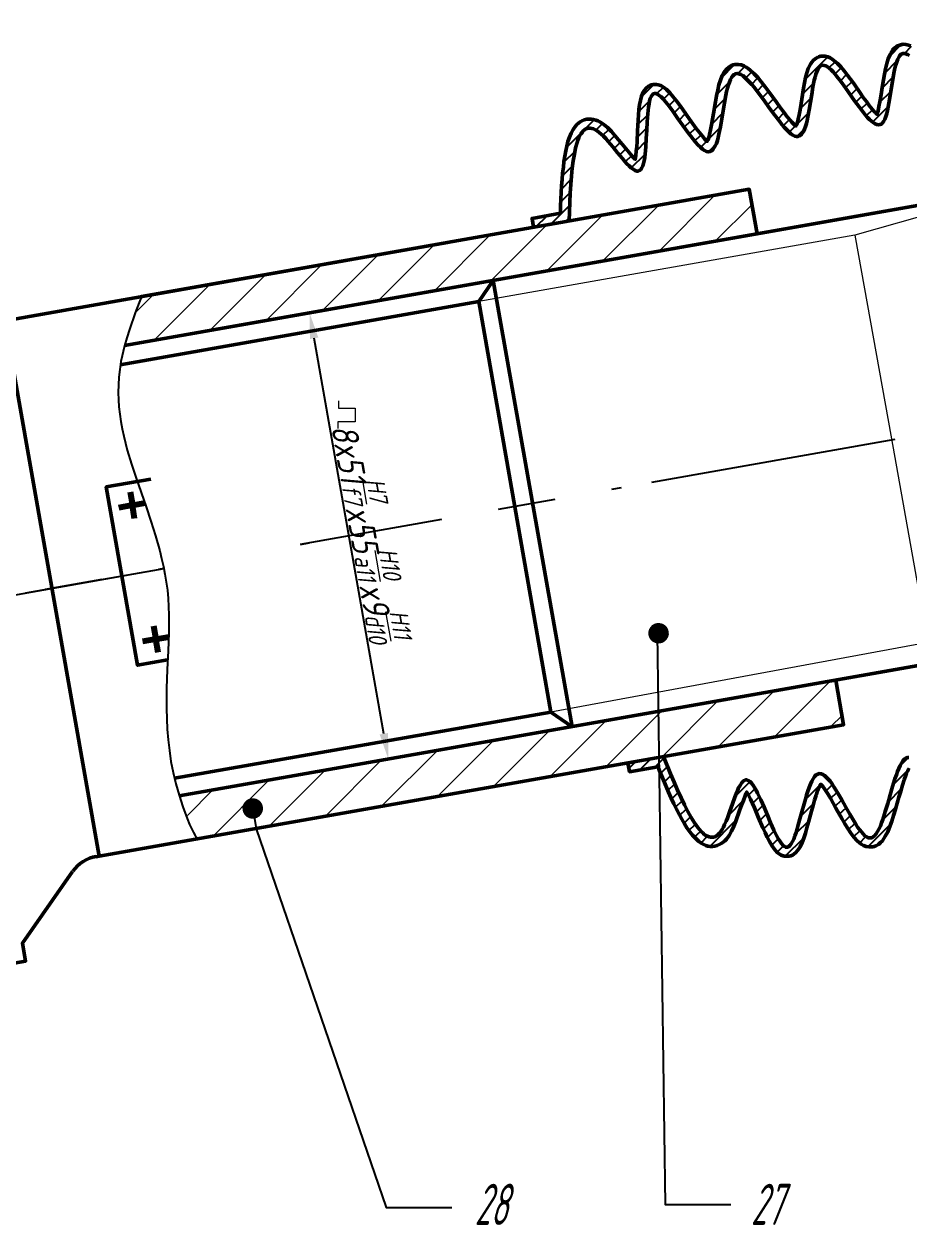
# Model space of a CAD drawing. Header units: millimetres. Extents: x 170 to 1359, y 181 to 1022.
# Drawn here: x 491.3 to 577.2, y 518 to 634.6 of the extents above; entities that cross this region are included whole.
import ezdxf

# ---------------------------------------------------------------- set-up
doc = ezdxf.new("R2010")
doc.units = ezdxf.units.MM
doc.linetypes.add('ACAD_ISO08W100', pattern=[36, 24, -3, 6, -3])
doc.layers.get('Defpoints').update_dxf_attribs({"lineweight": 35})
for name, color, linetype, lineweight in [('中心线', 1, 'ACAD_ISO08W100', 35), ('剖面线', 6, 'Continuous', 35), ('尺寸', 4, 'Continuous', 25), ('粗实线', 7, 'Continuous', 50), ('细实线', 7, 'Continuous', 20)]:
    doc.layers.add(name, color=color, linetype=linetype, lineweight=lineweight)
doc.layers.add('尺寸标注', color=4, linetype='Continuous')
doc.styles.get("Standard").update_dxf_attribs({"font": 'arial.ttf'})
doc.styles.add('工程字', font='gbenor.shx', dxfattribs={"width": 0.65, "oblique": 15, "height": 5, "bigfont": 'gbcbig.shx'})
doc.styles.add('工程字-35', font='gbeitc.shx', dxfattribs={"height": 3.5, "bigfont": 'gbcbig.shx'})
doc.dimstyles.new('ISO-25', dxfattribs={"dimtxt": 2.5, "dimasz": 2.5, "dimexe": 1.25, "dimexo": 0.625, "dimtad": 1, "dimtxsty": 'Standard', "dimcen": 2.5, "dimadec": 0, "dimazin": 0, "dimtfac": 1, "dimtmove": 0, "dimatfit": 3, "dimfxl": 1, "dimarcsym": 0})
pattern_1 = [(45, (-2222.4385, -128.8145), (-2.245064, 2.245064), [])]

# ---------------------------------------------------------------- blocks, each defined once
blk = doc.blocks.new('*D16')
at = {"layer": 'Defpoints', "color": 0, "transparency": 16777216}
for p in [(656.74, 671.16), (667.49, 610.68), (455.85, 573.07)]:
    blk.add_point(p, dxfattribs=at)
at = {"layer": '尺寸', "color": 0, "lineweight": -2, "transparency": 16777216}
for p, q in [((667.38, 611.29), (656.52, 672.39)), ((447.56, 633.99), (654.28, 670.72)), ((455.74, 573.69), (444.88, 634.78))]:
    blk.add_line(p, q, dxfattribs=at)
at = {"layer": '尺寸', "color": 0, "transparency": 16777216}
for points in [[(654.21, 671.13), (654.35, 670.31), (656.74, 671.16)], [(447.49, 634.4), (447.64, 633.58), (445.1, 633.55)]]:
    blk.add_solid(points, dxfattribs=at)
at = {"layer": '尺寸', "color": 0, "lineweight": 20, "transparency": 16777216, "insert": (550.59, 654.2), "char_height": 2.5, "attachment_point": 5, "rotation": 10.0763}
blk.add_mtext('{\\Fgbeitc,gbcbig|c134;455}', dxfattribs=at)
blk = doc.blocks.new('*D19')
at = {"layer": 'Defpoints', "color": 0, "transparency": 16777216}
for p in [(536.86, 609.71), (519.01, 606.55), (544.51, 566.38)]:
    blk.add_point(p, dxfattribs=at)
at = {"layer": '尺寸标注', "color": 0, "lineweight": -2, "transparency": 16777216}
for p, q in [((536.24, 609.6), (517.78, 606.34)), ((526.23, 565.69), (519.45, 604.09)), ((543.89, 566.28), (525.43, 563.02))]:
    blk.add_line(p, q, dxfattribs=at)
at = {"layer": '尺寸标注', "color": 0, "transparency": 16777216}
for points in [[(519.86, 604.16), (519.04, 604.02), (519.01, 606.55)], [(526.64, 565.77), (525.82, 565.62), (526.66, 563.23)]]:
    blk.add_solid(points, dxfattribs=at)
at = {"layer": '尺寸标注', "color": 0, "lineweight": 20, "transparency": 16777216, "insert": (525.03, 585.28), "char_height": 2.5, "width": 20.2604, "attachment_point": 5, "rotation": 280.0154}
blk.add_mtext('{\\Fgbeitc,gbcbig|c134;8x51\\H0.7x;\\SH7/f7;\\H1.42857x;x55\\H0.7x;\\SH10/a11;\\H1.42857x;x9\\H0.7x;\\SH11/d10;}', dxfattribs=at)
blk = doc.blocks.new('*D21')
at = {"layer": 'Defpoints', "color": 0, "transparency": 16777216}
for p in [(715.39, 692.66), (715.39, 651), (412.74, 597.27)]:
    blk.add_point(p, dxfattribs=at)
at = {"layer": '尺寸标注', "color": 0, "lineweight": -2, "transparency": 16777216}
for p, q in [((412.74, 597.89), (412.74, 693.91)), ((715.39, 651.63), (715.39, 693.91)), ((415.24, 692.66), (712.89, 692.66))]:
    blk.add_line(p, q, dxfattribs=at)
at = {"layer": '尺寸标注', "color": 0, "transparency": 16777216}
for points in [[(415.24, 693.07), (415.24, 692.24), (412.74, 692.66)], [(712.89, 693.07), (712.89, 692.24), (715.39, 692.66)]]:
    blk.add_solid(points, dxfattribs=at)
at = {"layer": '尺寸标注', "color": 0, "lineweight": 20, "transparency": 16777216, "insert": (564.06, 695.03), "char_height": 3.5, "attachment_point": 5, "style": '工程字-35'}
blk.add_mtext('380', dxfattribs=at)

msp = doc.modelspace()

# ---------------------------------------------------------------- hatches: boundary and pattern name
at = {"layer": '剖面线', "lineweight": 20}
h = msp.add_hatch(dxfattribs=at)
h.set_pattern_fill('ANSI31', color=256)
h.set_pattern_definition(pattern_1)
h.paths.add_polyline_path([(561.729, 618.564), (502.678, 608.145), (501.045, 603.402), (512.22, 605.372), (562.493, 614.237)])
h = msp.add_hatch(dxfattribs=at)
h.set_pattern_fill('ANSI31', color=256)
h.set_pattern_definition(pattern_1)
h.paths.add_polyline_path([(570.886, 566.601), (570.125, 570.901), (544.509, 566.384), (544.511, 566.376), (544.501, 566.383), (518.125, 561.732), (506.347, 559.656), (508.106, 555.49)])

# ---------------------------------------------------------------- linework, layer by layer
at = {"layer": '中心线', "lineweight": 25}
for points in [[(575.858, 594.251), (548.344, 589.4)], [(542.841, 588.422), (537.338, 587.464)], [(531.835, 586.486), (518.106, 584.065)], [(518.932, 584.191), (518.109, 584.046)], [(501.186, 581.066), (473.671, 576.214)], [(504.859, 581.71), (491.417, 579.34)], [(504.855, 581.729), (504.32, 581.635)], [(498.817, 580.657), (493.314, 579.698)]]:
    msp.add_lwpolyline(points, dxfattribs=at)
at = {"layer": '剖面线', "lineweight": 25}
for points in [[(575.302, 631.43), (576.472, 632.599)], [(576.798, 631.756), (577.488, 632.446)], [(567.153, 629.225), (569.339, 631.411)], [(569.454, 630.337), (570.087, 630.97)], [(574.881, 629.838), (576.089, 631.046)], [(559.004, 629.359), (560.289, 630.663)], [(560.615, 629.8), (561.305, 630.49)], [(561.363, 629.359), (561.996, 629.992)], [(570.049, 629.742), (570.681, 630.375)], [(570.586, 629.091), (571.199, 629.723)], [(551.239, 627.537), (552.447, 628.745)], [(558.563, 627.748), (559.791, 628.976)], [(561.938, 628.745), (562.571, 629.378)], [(562.475, 628.094), (563.108, 628.726)], [(566.904, 627.787), (567.978, 628.86)], [(571.084, 628.4), (571.717, 629.033)], [(574.651, 628.419), (575.705, 629.474)], [(552.735, 627.844), (553.386, 628.477)], [(553.386, 627.307), (554, 627.921)], [(558.314, 626.31), (559.388, 627.384)], [(562.973, 627.422), (563.606, 628.055)], [(563.472, 626.732), (564.105, 627.365)], [(566.674, 626.368), (567.729, 627.442)], [(571.563, 627.71), (572.196, 628.343)], [(572.062, 627.02), (572.695, 627.633)], [(574.401, 627.001), (575.475, 628.055)], [(550.99, 626.099), (552.044, 627.154)], [(553.923, 626.655), (554.537, 627.288)], [(554.422, 625.965), (555.055, 626.598)], [(563.971, 626.042), (564.603, 626.675)], [(572.561, 626.33), (573.193, 626.962)], [(573.078, 625.678), (573.711, 626.291)], [(573.692, 625.083), (575.245, 626.636)], [(543.972, 622.629), (546.656, 625.313)], [(550.913, 624.834), (551.853, 625.773)], [(554.92, 625.275), (555.534, 625.908)], [(555.4, 624.585), (556.032, 625.217)], [(558.084, 624.891), (559.158, 625.965)], [(564.488, 625.371), (565.121, 626.004)], [(565.006, 624.719), (565.639, 625.332)], [(566.31, 624.815), (567.499, 626.023)], [(546.829, 624.297), (547.462, 624.949)], [(547.481, 623.779), (548.114, 624.393)], [(550.836, 623.588), (551.776, 624.508)], [(555.898, 623.894), (556.531, 624.527)], [(557.681, 623.319), (558.909, 624.546)], [(565.6, 624.105), (566.214, 624.719)], [(566.348, 623.683), (567.096, 624.431)], [(548.056, 623.166), (548.67, 623.779)], [(548.593, 622.514), (549.226, 623.147)], [(550.76, 622.303), (551.718, 623.262)], [(556.416, 623.223), (557.049, 623.856)], [(556.991, 622.61), (557.605, 623.242)], [(557.758, 622.188), (558.487, 622.917)], [(543.723, 621.191), (544.796, 622.265)], [(549.13, 621.862), (549.743, 622.495)], [(549.667, 621.229), (550.299, 621.843)], [(550.261, 620.635), (551.603, 621.977)], [(543.569, 619.868), (544.566, 620.846)], [(543.473, 618.583), (544.432, 619.542)], [(543.416, 617.337), (544.336, 618.257)], [(542.419, 615.151), (544.279, 617.011)], [(540.981, 614.902), (542.074, 615.995)], [(543.857, 615.419), (544.221, 615.784)], [(546.503, 615.88), (546.503, 615.88)], [(549.861, 616.472), (549.858, 616.474)], [(543.149, 615.283), (543.148, 615.285)], [(526.356, 612.327), (526.351, 612.332)], [(553.655, 612.678), (553.654, 612.679)], [(519.641, 611.143), (519.64, 611.144)], [(522.999, 611.735), (522.996, 611.738)], [(523.711, 611.854), (523.706, 611.859)], [(546.944, 611.489), (546.938, 611.494)], [(550.299, 612.083), (550.296, 612.086)], [(516.267, 610.548), (516.265, 610.549)], [(540.233, 610.3), (540.223, 610.31)], [(543.589, 610.894), (543.581, 610.902)], [(533.503, 609.111), (533.491, 609.123)], [(536.858, 609.706), (536.849, 609.715)], [(526.792, 607.942), (526.792, 607.942)], [(530.147, 608.517), (530.133, 608.531)], [(492.762, 606.403), (492.758, 606.408)], [(496.12, 606.995), (496.114, 607.002)], [(520.081, 606.753), (520.076, 606.757)], [(523.437, 607.347), (523.434, 607.35)], [(513.351, 605.564), (513.344, 605.571)], [(516.706, 606.158), (516.702, 606.163)], [(506.64, 604.375), (506.629, 604.386)], [(509.996, 604.97), (509.987, 604.978)], [(503.285, 603.781), (503.271, 603.794)], [(568.134, 570.55), (568.131, 570.552)], [(561.402, 569.363), (561.401, 569.363)], [(541.255, 565.81), (541.249, 565.816)], [(534.541, 564.624), (534.538, 564.627)], [(537.9, 565.216), (537.894, 565.222)], [(531.183, 564.033), (531.183, 564.033)], [(551.086, 562.173), (552.159, 563.266)], [(552.524, 562.422), (553.444, 563.343)], [(555.131, 563.784), (555.131, 563.784)], [(576.376, 562.576), (577.181, 563.381)], [(548.42, 562.595), (548.415, 562.6)], [(550.031, 562.326), (550.721, 563.017)], [(551.776, 563.189), (551.773, 563.192)], [(553.099, 561.828), (553.789, 562.499)], [(575.686, 560.716), (577.162, 562.173)], [(545.065, 562.001), (545.058, 562.008)], [(553.463, 561.003), (554.134, 561.675)], [(560.347, 559.585), (561.804, 561.042)], [(567.844, 561.157), (568.496, 561.809)], [(553.808, 560.179), (554.479, 560.831)], [(554.173, 559.354), (554.844, 560.026)], [(561.65, 559.719), (562.302, 560.371)], [(567.173, 559.297), (568.63, 560.754)], [(569.167, 560.121), (569.799, 560.754)], [(569.627, 559.393), (570.26, 560.026)], [(575.207, 559.048), (576.491, 560.332)], [(554.556, 558.549), (555.227, 559.201)], [(559.695, 557.744), (561.133, 559.201)], [(562.034, 558.913), (562.705, 559.585)], [(562.398, 558.089), (563.069, 558.76)], [(566.712, 557.667), (567.978, 558.913)], [(570.049, 558.626), (570.701, 559.278)], [(574.689, 557.341), (576.012, 558.664)], [(521.538, 557.859), (521.538, 557.86)], [(554.959, 557.763), (555.611, 558.415)], [(555.4, 557.015), (556.032, 557.648)], [(562.743, 557.265), (563.434, 557.936)], [(570.471, 557.878), (571.122, 558.511)], [(570.912, 557.111), (571.544, 557.763)], [(514.827, 556.67), (514.822, 556.675)], [(518.183, 557.265), (518.18, 557.268)], [(555.86, 556.287), (556.493, 556.919)], [(556.378, 555.635), (557.01, 556.248)], [(557.892, 554.753), (560.481, 557.36)], [(563.108, 556.421), (563.779, 557.092)], [(563.491, 555.616), (564.143, 556.267)], [(566.233, 555.999), (567.537, 557.284)], [(571.353, 556.383), (572.004, 557.015)], [(571.851, 555.692), (572.484, 556.306)], [(573.251, 554.714), (575.475, 556.939)], [(557.03, 555.079), (557.662, 555.731)], [(563.894, 554.849), (564.546, 555.501)], [(565.217, 553.794), (567.019, 555.596)], [(572.445, 555.079), (573.059, 555.711)], [(564.431, 554.197), (565.044, 554.81)]]:
    msp.add_lwpolyline(points, dxfattribs=at)
at = {"layer": '尺寸', "lineweight": 25}
for points in [[(552.78, 575.378), (552.78, 575.378), (553.545, 519.972), (559.943, 519.972)], [(513.654, 557.452), (513.811, 556.459), (526.447, 519.703), (532.844, 519.703)]]:
    msp.add_lwpolyline(points, dxfattribs=at)
at = {"layer": '尺寸', "lineweight": 0, "transparency": 33554559}
for points in [[(552.1, 576.034), (552.275, 576.226), (552.92, 575.442)], [(552.275, 576.226), (552.92, 575.442), (552.501, 576.365)], [(552.92, 575.442), (552.501, 576.365), (552.745, 576.435)], [(552.745, 576.435), (553.007, 576.435), (552.92, 575.442)], [(553.007, 576.435), (552.92, 575.442), (553.268, 576.383)], [(552.92, 575.442), (553.268, 576.383), (553.495, 576.261)], [(553.495, 576.261), (553.687, 576.086), (552.92, 575.442)], [(553.687, 576.086), (552.92, 575.442), (553.826, 575.86)], [(551.909, 575.546), (552.92, 575.442), (551.978, 575.808)], [(551.926, 575.285), (551.909, 575.546), (552.92, 575.442)], [(552.92, 575.442), (551.996, 575.041), (551.926, 575.285)], [(552.92, 575.442), (551.978, 575.808), (552.1, 576.034)], [(552.135, 574.814), (552.92, 575.442), (551.996, 575.041)], [(552.327, 574.64), (552.135, 574.814), (552.92, 575.442)], [(552.92, 575.442), (552.554, 574.518), (552.327, 574.64)], [(552.815, 574.448), (552.92, 575.442), (552.554, 574.518)], [(553.076, 574.465), (552.815, 574.448), (552.92, 575.442)], [(552.92, 575.442), (553.826, 575.86), (553.896, 575.598)], [(553.896, 575.598), (553.913, 575.337), (552.92, 575.442)], [(553.913, 575.337), (552.92, 575.442), (553.843, 575.093)], [(552.92, 575.442), (553.843, 575.093), (553.721, 574.866)], [(553.721, 574.866), (553.547, 574.675), (552.92, 575.442)], [(553.547, 574.675), (552.92, 575.442), (553.32, 574.535)], [(552.92, 575.442), (553.32, 574.535), (553.076, 574.465)], [(512.487, 558.533), (513.498, 558.428), (512.556, 558.795)], [(513.498, 558.428), (512.556, 558.795), (512.678, 559.021)], [(512.678, 559.021), (512.853, 559.213), (513.498, 558.428)], [(512.853, 559.213), (513.498, 558.428), (513.079, 559.352)], [(513.498, 558.428), (513.079, 559.352), (513.323, 559.422)], [(513.323, 559.422), (513.585, 559.422), (513.498, 558.428)], [(513.585, 559.422), (513.498, 558.428), (513.846, 559.37)], [(513.498, 558.428), (513.846, 559.37), (514.073, 559.248)], [(514.073, 559.248), (514.265, 559.073), (513.498, 558.428)], [(514.265, 559.073), (513.498, 558.428), (514.404, 558.847)], [(513.498, 558.428), (514.404, 558.847), (514.474, 558.585)], [(514.474, 558.585), (514.491, 558.324), (513.498, 558.428)], [(512.504, 558.272), (512.487, 558.533), (513.498, 558.428)], [(513.498, 558.428), (512.574, 558.028), (512.504, 558.272)], [(512.713, 557.801), (513.498, 558.428), (512.574, 558.028)], [(512.905, 557.627), (512.713, 557.801), (513.498, 558.428)], [(513.498, 558.428), (513.131, 557.505), (512.905, 557.627)], [(513.393, 557.435), (513.498, 558.428), (513.131, 557.505)], [(513.654, 557.452), (513.393, 557.435), (513.498, 558.428)], [(514.491, 558.324), (513.498, 558.428), (514.421, 558.08)], [(513.498, 558.428), (514.421, 558.08), (514.299, 557.853)], [(514.299, 557.853), (514.125, 557.662), (513.498, 558.428)], [(514.125, 557.662), (513.498, 558.428), (513.898, 557.522)], [(513.498, 558.428), (513.898, 557.522), (513.654, 557.452)]]:
    msp.add_solid(points, dxfattribs=at)
at = {"layer": '尺寸标注', "lineweight": 20}
for p, q in [((521.817, 598.023), (521.817, 597.311)), ((521.817, 597.311), (523.443, 597.311)), ((523.443, 597.311), (523.443, 595.983)), ((523.443, 595.983), (521.763, 595.983)), ((521.763, 595.983), (521.763, 595.345))]:
    msp.add_line(p, q, dxfattribs=at)
at = {"layer": '粗实线', "lineweight": 50}
for p, q in [((536.858, 609.706), (544.511, 566.376)), ((542.459, 567.794), (505.884, 561.381))]:
    msp.add_line(p, q, dxfattribs=at)
for points in [[(577.412, 632.484), (577.181, 632.561), (576.932, 632.619), (576.625, 632.638), (576.338, 632.561), (576.05, 632.446), (575.82, 632.254), (575.648, 632.063), (575.494, 631.852), (575.398, 631.66), (575.207, 631.219), (575.072, 630.759), (574.957, 630.26), (574.861, 629.723), (574.67, 628.63), (574.497, 627.557), (574.42, 627.039), (574.325, 626.579), (574.229, 626.176), (574.171, 626.004), (574.133, 625.85), (574.018, 625.965), (573.903, 626.08), (573.653, 626.349), (573.385, 626.694), (573.097, 627.077), (572.791, 627.48), (572.484, 627.921), (571.87, 628.822), (571.238, 629.685), (570.931, 630.068), (570.605, 630.452), (570.298, 630.778), (569.953, 631.066), (569.78, 631.2), (569.569, 631.315), (569.358, 631.411), (569.09, 631.468), (568.802, 631.487), (568.649, 631.468), (568.496, 631.411), (568.342, 631.353), (568.208, 631.276), (567.978, 631.104), (567.805, 630.912), (567.671, 630.72), (567.46, 630.299), (567.326, 629.877), (567.192, 629.397), (567.096, 628.899), (567, 628.381), (566.827, 627.307), (566.655, 626.272), (566.559, 625.793), (566.463, 625.352), (566.367, 624.987), (566.31, 624.815), (566.252, 624.7), (566.137, 624.796), (566.022, 624.911), (565.869, 625.064), (565.735, 625.237), (565.409, 625.601), (565.083, 626.042), (564.738, 626.502), (564.373, 627.001), (563.645, 627.998), (563.28, 628.496), (562.916, 628.956), (562.552, 629.397), (562.187, 629.781), (561.823, 630.126), (561.631, 630.279), (561.42, 630.414), (561.19, 630.529), (560.941, 630.625), (560.634, 630.682), (560.481, 630.682), (560.308, 630.663), (560.155, 630.625), (560.002, 630.567), (559.733, 630.414), (559.522, 630.222), (559.35, 630.03), (559.215, 629.819), (559.1, 629.608), (558.928, 629.167), (558.774, 628.688), (558.659, 628.17), (558.544, 627.633), (558.448, 627.058), (558.257, 625.927), (558.161, 625.352), (558.065, 624.815), (557.969, 624.316), (557.873, 623.875), (557.816, 623.683), (557.758, 623.492), (557.701, 623.338), (557.643, 623.204), (557.547, 623.3), (557.413, 623.434), (557.164, 623.722), (556.876, 624.067), (556.569, 624.47), (556.243, 624.911), (555.917, 625.371), (555.266, 626.291), (554.94, 626.751), (554.633, 627.173), (554.307, 627.576), (554, 627.921), (553.693, 628.247), (553.521, 628.381), (553.329, 628.515), (553.118, 628.63), (552.869, 628.707), (552.715, 628.745), (552.562, 628.745), (552.389, 628.745), (552.217, 628.707), (552.063, 628.65), (551.929, 628.573), (551.699, 628.381), (551.546, 628.189), (551.412, 627.998), (551.258, 627.595), (551.143, 627.192), (551.066, 626.751), (551.009, 626.291), (550.971, 625.793), (550.932, 625.275), (550.875, 624.22), (550.817, 623.185), (550.798, 622.686), (550.74, 622.245), (550.702, 621.824), (550.645, 621.478), (550.51, 621.613), (550.357, 621.766), (550.05, 622.13), (549.724, 622.514), (549.379, 622.936), (548.67, 623.779), (548.325, 624.182), (547.96, 624.546), (547.596, 624.853), (547.212, 625.102), (547.021, 625.198), (546.81, 625.275), (546.599, 625.332), (546.369, 625.371), (546.158, 625.371), (545.928, 625.352), (545.698, 625.294), (545.487, 625.217), (545.295, 625.102), (545.122, 624.968), (544.969, 624.834), (544.835, 624.681), (544.605, 624.355), (544.413, 623.99), (544.26, 623.607), (544.106, 623.185), (543.991, 622.744), (543.895, 622.284), (543.799, 621.766), (543.723, 621.248), (543.665, 620.692), (543.589, 620.117), (543.55, 619.523), (543.493, 618.89), (543.416, 617.605), (543.397, 616.934), (543.378, 616.608), (543.378, 616.417), (543.378, 616.225), (540.617, 615.726), (540.77, 614.863), (543.378, 615.324)], [(577.277, 631.545), (577.105, 631.66), (576.932, 631.717), (576.76, 631.756), (576.625, 631.737), (576.491, 631.679), (576.357, 631.545), (576.242, 631.391), (576.146, 631.181), (576.05, 630.931), (575.954, 630.644), (575.878, 630.318), (575.801, 629.992), (575.667, 629.244), (575.417, 627.672), (575.283, 626.905), (575.226, 626.56), (575.149, 626.214), (575.072, 625.908), (574.976, 625.62), (574.881, 625.371), (574.785, 625.179), (574.67, 625.006), (574.555, 624.891), (574.42, 624.834), (574.267, 624.815), (574.114, 624.853), (573.941, 624.911), (573.768, 625.026), (573.596, 625.16), (573.404, 625.332), (573.212, 625.543), (573.002, 625.754), (572.81, 626.004), (572.388, 626.56), (571.947, 627.154), (571.084, 628.4), (570.662, 628.976), (570.24, 629.512), (570.049, 629.762), (569.857, 629.973), (569.665, 630.164), (569.493, 630.318), (569.32, 630.452), (569.148, 630.529), (568.994, 630.586), (568.841, 630.605), (568.707, 630.567), (568.591, 630.49), (568.476, 630.356), (568.381, 630.183), (568.285, 629.973), (568.189, 629.723), (568.112, 629.455), (568.035, 629.148), (567.901, 628.496), (567.786, 627.768), (567.556, 626.272), (567.422, 625.582), (567.345, 625.237), (567.268, 624.93), (567.173, 624.642), (567.096, 624.393), (566.981, 624.163), (566.866, 623.99), (566.751, 623.837), (566.617, 623.741), (566.463, 623.683), (566.31, 623.683), (566.137, 623.722), (565.965, 623.818), (565.754, 623.952), (565.562, 624.144), (565.332, 624.355), (565.121, 624.585), (564.891, 624.853), (564.661, 625.16), (564.162, 625.793), (563.664, 626.464), (563.165, 627.173), (562.667, 627.844), (562.187, 628.458), (561.957, 628.745), (561.727, 628.995), (561.497, 629.225), (561.286, 629.417), (561.094, 629.589), (560.903, 629.704), (560.711, 629.781), (560.538, 629.8), (560.385, 629.781), (560.251, 629.704), (560.117, 629.57), (560.002, 629.397), (559.886, 629.206), (559.791, 628.956), (559.695, 628.688), (559.599, 628.381), (559.522, 628.055), (559.445, 627.71), (559.311, 626.962), (559.196, 626.176), (559.062, 625.39), (558.928, 624.623), (558.774, 623.914), (558.698, 623.588), (558.621, 623.3), (558.525, 623.012), (558.41, 622.782), (558.295, 622.571), (558.18, 622.418), (558.046, 622.284), (557.892, 622.226), (557.739, 622.188), (557.566, 622.226), (557.375, 622.322), (557.183, 622.456), (556.972, 622.648), (556.742, 622.859), (556.512, 623.127), (556.263, 623.415), (556.032, 623.722), (555.783, 624.048), (554.767, 625.467), (554.288, 626.157), (554.038, 626.483), (553.808, 626.79), (553.597, 627.058), (553.386, 627.307), (553.176, 627.518), (552.984, 627.672), (552.811, 627.806), (552.658, 627.863), (552.524, 627.863), (552.389, 627.825), (552.274, 627.71), (552.198, 627.557), (552.102, 627.365), (552.044, 627.135), (551.987, 626.847), (551.929, 626.54), (551.891, 626.214), (551.853, 625.869), (551.795, 625.102), (551.757, 624.297), (551.718, 623.473), (551.68, 622.686), (551.642, 622.322), (551.603, 621.958), (551.565, 621.632), (551.507, 621.325), (551.45, 621.057), (551.373, 620.827), (551.277, 620.635), (551.181, 620.481), (551.066, 620.386), (550.932, 620.328), (550.798, 620.328), (550.625, 620.386), (550.453, 620.501), (550.261, 620.654), (550.05, 620.827), (549.839, 621.037), (549.628, 621.268), (549.398, 621.536), (548.938, 622.092), (548.478, 622.667), (548.018, 623.204), (547.788, 623.473), (547.558, 623.703), (547.347, 623.914), (547.155, 624.086), (546.963, 624.22), (546.771, 624.335), (546.599, 624.412), (546.426, 624.47), (546.273, 624.489), (546.119, 624.489), (545.985, 624.47), (545.851, 624.412), (545.717, 624.316), (545.602, 624.22), (545.487, 624.086), (545.372, 623.933), (545.276, 623.76), (545.18, 623.568), (545.084, 623.338), (545.007, 623.108), (544.854, 622.571), (544.739, 621.977), (544.624, 621.325), (544.528, 620.596), (544.451, 619.83), (544.394, 619.024), (544.336, 618.181), (544.298, 617.299), (544.221, 615.477)], [(623.89, 625.064), (501.045, 603.401)], [(597.142, 620.347), (512.22, 605.372)], [(561.727, 618.564), (562.493, 614.237), (561.727, 618.564), (502.678, 608.145)], [(532.402, 613.393), (489.394, 605.8), (498.559, 553.8), (498.272, 553.742)], [(536.86, 609.708), (535.441, 607.657), (542.459, 567.794), (544.511, 566.376)], [(535.441, 607.657), (500.616, 601.526)], [(501.045, 603.402), (512.22, 605.372), (512.22, 605.37)], [(503.583, 590.422), (499.25, 589.655), (502.271, 590.19)], [(505.223, 572.856), (502.298, 572.341), (499.25, 589.655)], [(631.54, 581.731), (518.125, 561.732), (506.347, 559.656)], [(506.347, 559.656), (518.125, 561.732), (604.792, 577.014)], [(570.892, 566.564), (570.125, 570.901), (570.892, 566.564), (498.559, 553.8)], [(577.239, 563.381), (577.086, 563.381), (576.932, 563.324), (576.798, 563.208), (576.645, 563.055), (576.51, 562.844), (576.376, 562.614), (576.261, 562.326), (576.127, 562.02), (576.012, 561.694), (575.878, 561.329), (575.648, 560.562), (575.417, 559.757), (575.187, 558.933), (574.938, 558.127), (574.708, 557.38), (574.574, 557.034), (574.459, 556.728), (574.325, 556.44), (574.19, 556.191), (574.056, 555.961), (573.903, 555.788), (573.768, 555.673), (573.615, 555.596), (573.462, 555.577), (573.289, 555.596), (573.136, 555.673), (572.963, 555.788), (572.791, 555.961), (572.618, 556.152), (572.426, 556.383), (572.235, 556.632), (572.062, 556.919), (571.87, 557.226), (571.487, 557.878), (571.103, 558.568), (570.72, 559.259), (570.317, 559.93), (569.953, 560.543), (569.761, 560.831), (569.569, 561.08), (569.397, 561.291), (569.205, 561.483), (569.033, 561.636), (568.86, 561.732), (568.707, 561.809), (568.534, 561.828), (568.381, 561.77), (568.227, 561.694), (568.074, 561.54), (567.94, 561.329), (567.805, 561.08), (567.671, 560.793), (567.537, 560.467), (567.422, 560.121), (567.288, 559.738), (567.173, 559.335), (566.712, 557.667), (566.482, 556.843), (566.386, 556.459), (566.271, 556.095), (566.156, 555.769), (566.041, 555.462), (565.907, 555.213), (565.792, 555.002), (565.677, 554.829), (565.543, 554.714), (565.409, 554.676), (565.274, 554.676), (565.14, 554.734), (565.006, 554.849), (564.853, 555.021), (564.718, 555.213), (564.565, 555.462), (564.412, 555.731), (564.258, 556.018), (564.105, 556.344), (563.798, 557.054), (563.491, 557.782), (563.165, 558.549), (562.858, 559.259), (562.686, 559.604), (562.532, 559.93), (562.379, 560.217), (562.226, 560.486), (562.072, 560.716), (561.938, 560.908), (561.785, 561.061), (561.631, 561.157), (561.497, 561.214), (561.363, 561.214), (561.229, 561.157), (561.094, 561.042), (560.96, 560.888), (560.826, 560.678), (560.692, 560.428), (560.577, 560.16), (560.443, 559.872), (560.327, 559.546), (560.078, 558.875), (559.829, 558.166), (559.599, 557.495), (559.465, 557.188), (559.33, 556.881), (559.215, 556.613), (559.081, 556.383), (558.947, 556.191), (558.813, 556.018), (558.679, 555.884), (558.544, 555.769), (558.391, 555.692), (558.257, 555.654), (558.103, 555.635), (557.969, 555.635), (557.816, 555.673), (557.662, 555.731), (557.509, 555.826), (557.355, 555.922), (557.202, 556.057), (557.049, 556.21), (556.895, 556.383), (556.742, 556.574), (556.416, 557.034), (556.09, 557.552), (555.764, 558.127), (555.438, 558.779), (555.093, 559.47), (554.767, 560.198), (554.422, 560.984), (554.077, 561.79), (553.386, 563.477)], [(577.258, 562.346), (577.181, 562.211), (577.105, 562.058), (577.009, 561.866), (576.932, 561.675), (576.779, 561.214), (576.606, 560.697), (576.434, 560.121), (576.261, 559.546), (575.935, 558.357), (575.743, 557.763), (575.571, 557.207), (575.379, 556.67), (575.168, 556.172), (574.938, 555.731), (574.804, 555.52), (574.67, 555.309), (574.478, 555.136), (574.267, 554.944), (574.018, 554.81), (573.864, 554.753), (573.711, 554.714), (573.538, 554.695), (573.385, 554.695), (573.078, 554.753), (572.81, 554.849), (572.599, 554.983), (572.388, 555.117), (572.215, 555.29), (571.889, 555.635), (571.583, 556.037), (571.295, 556.478), (571.007, 556.958), (570.72, 557.456), (570.145, 558.472), (569.876, 558.952), (569.608, 559.431), (569.339, 559.872), (569.09, 560.256), (568.975, 560.428), (568.86, 560.562), (568.745, 560.697), (568.649, 560.793), (568.591, 560.678), (568.515, 560.524), (568.361, 560.16), (568.208, 559.719), (568.074, 559.239), (567.92, 558.722), (567.767, 558.185), (567.479, 557.092), (567.326, 556.555), (567.173, 556.037), (567.019, 555.558), (566.847, 555.117), (566.655, 554.714), (566.54, 554.523), (566.406, 554.35), (566.252, 554.158), (566.041, 553.986), (565.907, 553.909), (565.773, 553.852), (565.6, 553.813), (565.428, 553.794), (565.274, 553.794), (565.102, 553.813), (564.833, 553.909), (564.622, 554.043), (564.431, 554.177), (564.143, 554.503), (563.913, 554.849), (563.683, 555.232), (563.472, 555.635), (563.261, 556.095), (563.05, 556.555), (562.628, 557.533), (562.226, 558.492), (562.034, 558.933), (561.842, 559.354), (561.65, 559.719), (561.478, 560.026), (561.401, 559.853), (561.325, 559.661), (561.152, 559.22), (560.96, 558.741), (560.788, 558.223), (560.423, 557.188), (560.212, 556.708), (560.002, 556.248), (559.771, 555.826), (559.503, 555.462), (559.35, 555.309), (559.177, 555.155), (559.004, 555.021), (558.813, 554.925), (558.602, 554.829), (558.372, 554.772), (558.142, 554.753), (557.912, 554.753), (557.701, 554.791), (557.49, 554.849), (557.298, 554.925), (557.125, 555.021), (556.78, 555.251), (556.493, 555.539), (556.205, 555.846), (555.937, 556.172), (555.668, 556.555), (555.419, 556.958), (555.17, 557.399), (554.901, 557.878), (554.652, 558.377), (554.403, 558.894), (554.134, 559.431), (553.885, 560.006), (553.386, 561.176), (553.118, 561.79), (553.003, 562.096), (552.926, 562.288), (552.85, 562.48), (550.089, 562.001), (549.935, 562.863)], [(495.99, 552.304), (491.12, 545.344), (491.427, 543.619), (476.624, 540.992)]]:
    msp.add_lwpolyline(points, dxfattribs=at)
at = {"layer": '粗实线', "lineweight": 80}
for points in [[(501.57, 589.176), (501.8, 587.872), (503.084, 588.102)], [(502.011, 586.588), (501.8, 587.872), (500.496, 587.642)], [(503.851, 576.176), (504.081, 574.872), (502.778, 574.661)], [(504.312, 573.588), (504.081, 574.872), (505.385, 575.102)]]:
    msp.add_lwpolyline(points, dxfattribs=at)
at = {"layer": '粗实线', "lineweight": 50}
msp.add_arc((498.897, 550.321), 3.518, 99.99755, 144.99755, dxfattribs=at)
at = {"layer": '细实线', "lineweight": 20}
for p, q in [((571.99, 614.092), (535.441, 607.657)), ((579.061, 574.547), (542.459, 567.794))]:
    msp.add_line(p, q, dxfattribs=at)
msp.add_lwpolyline([(575.531, 594.332), (579.061, 574.547), (596.621, 575.573), (588.877, 618.89), (571.99, 614.092)], close=True, dxfattribs=at)
at = {"layer": '细实线', "lineweight": 25}
for points in [[(502.678, 608.145), (502.069, 606.545), (501.513, 604.935), (501.263, 604.149), (501.033, 603.363), (500.688, 601.829)], [(500.688, 601.829), (500.573, 601.062), (500.477, 600.314), (500.439, 599.566), (500.42, 598.837), (500.439, 598.128), (500.496, 597.419), (500.573, 596.709), (500.669, 596), (500.803, 595.309), (500.957, 594.6), (501.302, 593.239), (501.704, 591.858), (502.165, 590.497), (503.123, 587.736), (503.603, 586.317), (504.044, 584.898), (504.465, 583.441), (504.638, 582.693), (504.811, 581.945), (504.964, 581.197), (505.079, 580.411), (505.194, 579.625), (505.271, 578.839), (505.309, 578.034), (505.347, 577.209), (505.347, 576.365), (505.328, 575.503), (505.271, 573.758), (505.175, 571.936), (505.117, 570.076), (505.098, 569.118), (505.098, 568.14), (505.137, 567.143), (505.175, 566.127), (505.271, 565.11), (505.386, 564.075), (505.539, 563.001), (505.75, 561.927), (506.019, 560.834), (506.325, 559.722), (506.69, 558.61), (507.112, 557.46), (507.361, 556.885), (507.61, 556.348), (507.725, 556.098), (507.859, 555.868), (507.994, 555.677), (508.106, 555.49)]]:
    msp.add_lwpolyline(points, dxfattribs=at)

# ---------------------------------------------------------------- texts
at = {"layer": '尺寸标注', "lineweight": 20, "char_height": 4, "attachment_point": 1, "style": '工程字'}
for s, insert in [('28', (535.037, 521.994)), ('27', (561.871, 521.994))]:
    msp.add_mtext_dynamic_manual_height_columns(s, width=4.6424, gutter_width=10, heights=[0], dxfattribs=dict(at, insert=insert))

# ---------------------------------------------------------------- dimensions: what is measured, and where the dimension line sits
at = {"layer": '尺寸', "lineweight": 20}
dim = msp.add_aligned_dim(p1=(455.85, 573.07), p2=(667.487, 610.678), distance=61.429, text='{\\Fgbeitc,gbcbig|c134;455}', dimstyle='ISO-25', dxfattribs=at)
dim.commit()
dim.dimension.update_dxf_attribs({"geometry": '*D16', "text_midpoint": (550.593, 654.201)})
at = {"layer": '尺寸标注', "lineweight": 20}
dim = msp.add_linear_dim(base=(715.392, 692.657), p1=(412.736, 597.268), p2=(715.392, 651.005), angle=180, text='380', dimstyle='ISO-25', override={"dimtxsty": '工程字-35'}, dxfattribs=at)
dim.commit()
dim.dimension.update_dxf_attribs({"geometry": '*D21', "text_midpoint": (564.064, 695.032)})
dim = msp.add_aligned_dim(p1=(544.509, 566.384), p2=(536.858, 609.706), distance=18.121, text='{\\Fgbeitc,gbcbig|c134;8x51\\H0.7x;\\SH7/f7;\\H1.42857x;x55\\H0.7x;\\SH10/a11;\\H1.42857x;x9\\H0.7x;\\SH11/d10;}', dimstyle='ISO-25', dxfattribs=at)
dim.commit()
dim.dimension.update_dxf_attribs({"geometry": '*D19', "text_midpoint": (525.034, 585.281)})

doc.saveas('drawing.dxf')
